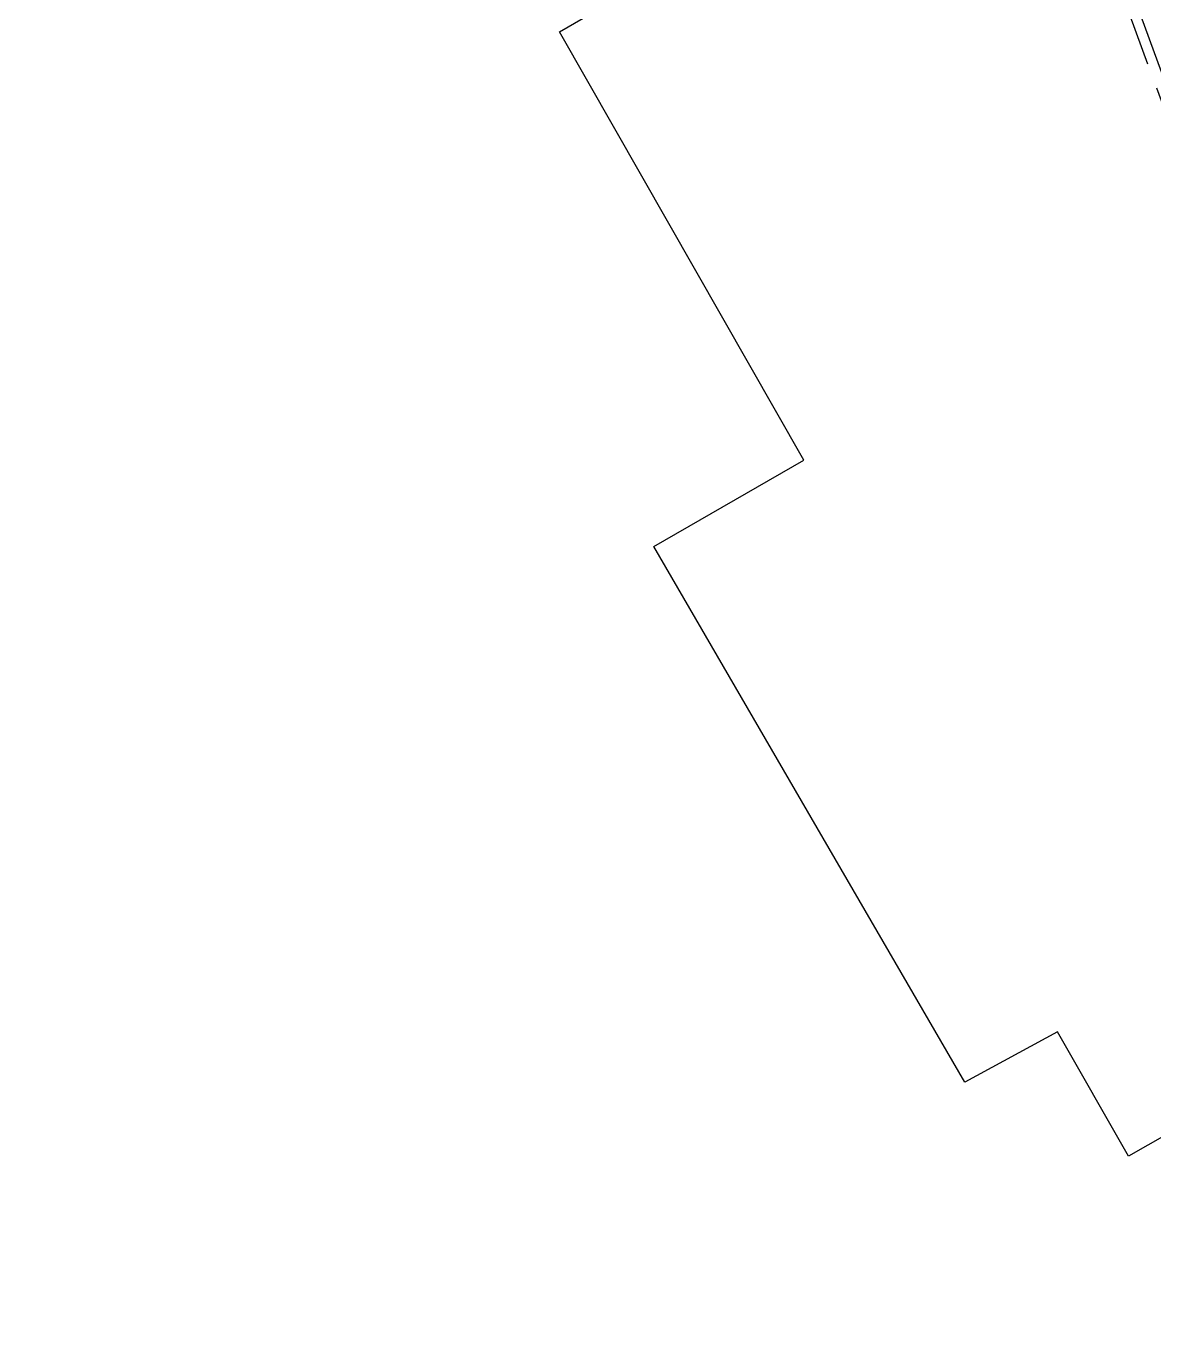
# Model space of a CAD drawing. Header units: millimetres. Extents: x 308437 to 311888, y 6841816 to 6843567.
# Drawn here: x 311329 to 311608.7, y 6841815.6 to 6842138.2 of the extents above; entities that cross this region are included whole.
import ezdxf

# ---------------------------------------------------------------- set-up
doc = ezdxf.new("R2010")
doc.units = ezdxf.units.MM
doc.linetypes.add('DASHED', pattern=[19.05, 12.7, -6.35])
for name, color, linetype in [('Franja', 2, 'DASHED'), ('LMT', 4, 'Continuous'), ('POI', 1, 'Continuous')]:
    doc.layers.add(name, color=color, linetype=linetype)

msp = doc.modelspace()

# ---------------------------------------------------------------- linework, layer by layer
at = {"layer": 'Franja'}
for points in [[(311660.43, 6842032.65), (311620.3, 6842093), (311579.29, 6842204.91), (311364.63, 6842628.48), (311188.51, 6842644.36), (311160.72, 6842650.38), (311066.05, 6842661.2), (311041.58, 6842653.1), (311028.14, 6842655.19), (311013.86, 6842685.97), (311005.56, 6842685.56), (310895.93, 6842679.94), (310750.51, 6842672.84), (310688.65, 6842671.27), (310584.63, 6842665.26), (310394.53, 6842655.77), (310220.25, 6842649.39), (310085.86, 6842662.89), (310085.86, 6843106.17)], [(311660.43, 6842032.65), (311620.3, 6842093), (311579.29, 6842204.91), (311364.63, 6842628.48), (311188.51, 6842644.36), (311160.72, 6842650.38), (311066.05, 6842661.2), (311041.58, 6842653.1), (311028.14, 6842655.19), (311013.86, 6842685.97), (311005.56, 6842685.56), (310895.93, 6842679.94), (310750.51, 6842672.84), (310688.65, 6842671.27), (310584.63, 6842665.26), (310394.53, 6842655.77), (310220.25, 6842649.39), (310088.1, 6842662.67), (309282.25, 6842747.94)]]:
    msp.add_lwpolyline(points, dxfattribs=at)
at = {"layer": 'LMT'}
for points in [[(311662.52, 6842034.04), (311622.55, 6842094.14), (311581.59, 6842205.91), (311366.23, 6842630.85), (311188.89, 6842646.84), (311161.13, 6842652.85), (311065.79, 6842663.74), (311041.36, 6842655.66), (311029.85, 6842657.45), (311015.42, 6842688.55), (311005.43, 6842688.05), (310895.81, 6842682.43), (310750.41, 6842675.33), (310688.55, 6842673.77), (310584.5, 6842667.76), (310394.42, 6842658.26), (310220.32, 6842651.89), (310088.36, 6842665.15), (310088.36, 6843106.17)], [(311662.52, 6842034.04), (311622.55, 6842094.14), (311581.59, 6842205.91), (311366.23, 6842630.85), (311188.89, 6842646.84), (311161.13, 6842652.85), (311065.79, 6842663.74), (311041.36, 6842655.66), (311029.85, 6842657.45), (311015.42, 6842688.55), (311005.43, 6842688.05), (310895.81, 6842682.43), (310750.41, 6842675.33), (310688.55, 6842673.77), (310584.5, 6842667.76), (310394.42, 6842658.26), (310220.32, 6842651.89), (310088.36, 6842665.15), (309282.52, 6842750.43)]]:
    msp.add_lwpolyline(points, dxfattribs=at)
at = {"layer": 'POI'}
msp.add_lwpolyline([(311461.27, 6842136.8), (311703.65, 6842276.81), (311814.21, 6842084.28), (311811.53, 6842081.05), (311810.99, 6842078.68), (311811.24, 6842074.89), (311817.03, 6842064.64), (311820.47, 6842062.8), (311823.17, 6842062.24), (311826.54, 6842063.04), (311888.35, 6841955), (311645.37, 6841815.56), (311616.16, 6841865.76), (311602.39, 6841857.93), (311584.77, 6841888.79), (311561.8, 6841876.3), (311484.72, 6842009.12), (311521.86, 6842030.52), (311461.27, 6842136.8)], close=True, dxfattribs=at)

doc.saveas('drawing.dxf')
